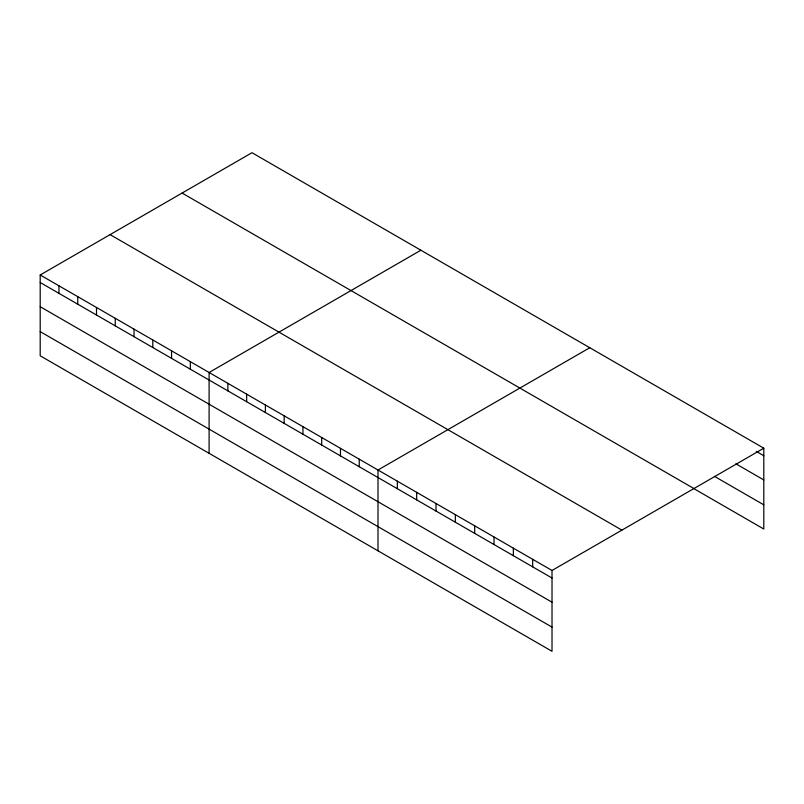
<?xml version="1.0" encoding="UTF-8"?>
<svg xmlns="http://www.w3.org/2000/svg" width="804" height="804" viewBox="0 0 804 804"><rect width="100%" height="100%" fill="white"/><g stroke="black" fill="none" stroke-linecap="round" stroke-linejoin="round"><path stroke-width="1.21" d="M552.016 602.196L552.016 570.478L40.2 274.978L40.2 355.8L552.016 651.29L552.016 602.196L40.2 306.706M693.983 488.711L763.8 529.022L763.8 448.2L251.984 152.71L40.2 274.978M420.884 250.225L209.1 372.493L209.1 453.315M589.784 347.73L378.001 470.008L378.001 550.82M552.016 570.478L763.8 448.2M756.283 451.406L763.8 455.747M735.871 463.797L763.8 479.928M714.384 476.31L763.8 504.842M182.096 193.06L693.912 488.551M110.088 234.627L621.904 530.127M40.2 282.516L552.016 578.016M40.2 331.62L552.016 627.11M532.68 559.313L532.68 566.85M513.344 548.147L513.344 555.685M494.008 536.982L494.008 544.529M474.672 525.816L474.672 533.364M455.345 514.66L455.345 522.198M436.009 503.495L436.009 511.032M416.673 492.329L416.673 499.877M397.337 481.164L397.337 488.711M359.237 459.174L359.237 466.712M340.464 448.341L340.464 455.878M321.7 437.497L321.7 445.044M302.937 426.663L302.937 434.21M284.164 415.829L284.164 423.376M265.4 404.995L265.4 412.542M246.637 394.161L246.637 401.698M227.864 383.327L227.864 390.865M190.337 361.659L190.337 369.197M171.564 350.825L171.564 358.363M152.8 339.991L152.8 347.529M134.037 329.148L134.037 336.695M115.263 318.314L115.263 325.861M96.5 307.48L96.5 315.027M77.737 296.646L77.737 304.193M58.963 285.812L58.963 293.359"/></g></svg>
